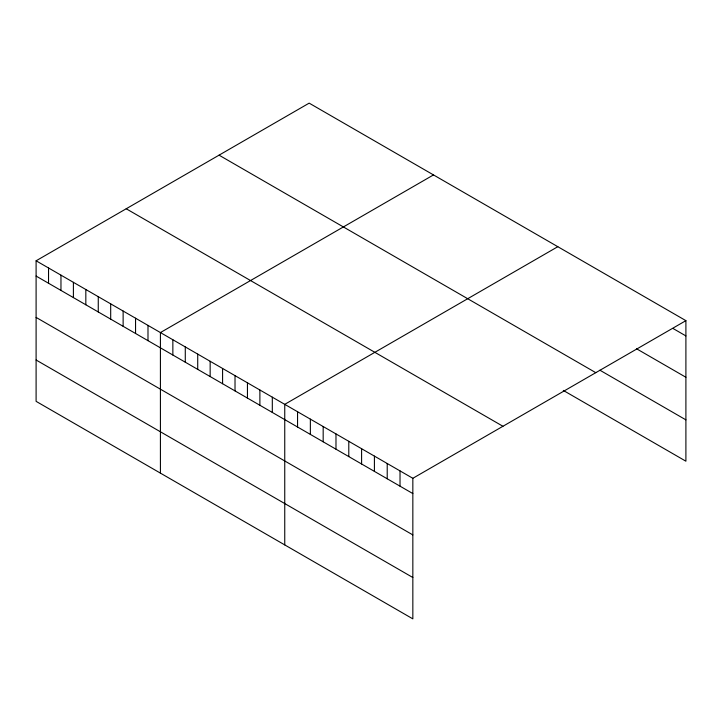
<?xml version="1.0" encoding="UTF-8"?>
<svg xmlns="http://www.w3.org/2000/svg" width="722" height="722" viewBox="0 0 722 722"><rect width="100%" height="100%" fill="white"/><g stroke="black" fill="none" stroke-linecap="round" stroke-linejoin="round"><path stroke-width="1.08" d="M36.1 260.795L412.84 478.298L412.84 618.862L36.1 401.351L36.1 260.795L309.16 103.138L685.9 320.649L685.9 461.205L563.295 390.421M433.489 174.923L160.419 332.571L160.419 473.127M557.808 246.698L284.748 404.347L284.748 544.902M412.84 478.298L685.9 320.649M673.094 328.519L685.9 335.92M636.497 348.735L685.9 377.263M599.901 370.205L685.9 419.861M219.055 155.167L595.785 372.669M126.215 208.766L502.945 426.278M36.1 276.066L412.84 493.568M36.1 317.409L412.84 534.912M36.1 360.007L412.84 577.51M400.024 470.906L400.024 486.177M387.218 463.506L387.218 478.776M374.411 456.114L374.411 471.385M361.596 448.723L361.596 463.993M348.789 441.322L348.789 456.593M335.983 433.931L335.983 449.201M323.176 426.531L323.176 441.801M310.361 419.139L310.361 434.409M297.554 411.748L297.554 427.009M272.311 397.172L272.311 412.442M259.884 389.997L259.884 405.259M247.447 382.813L247.447 398.084M235.02 375.639L235.02 390.909M222.584 368.464L222.584 383.725M210.156 361.28L210.156 376.55M197.72 354.105L197.72 369.375M185.283 346.93L185.283 362.2M172.856 339.746L172.856 355.016M147.992 325.396L147.992 340.667M135.555 318.212L135.555 333.483M123.128 311.038L123.128 326.308M110.692 303.863L110.692 319.133M98.264 296.679L98.264 311.949M85.828 289.504L85.828 304.774M73.4 282.329L73.4 297.599M60.964 275.154L60.964 290.415M48.536 267.97L48.536 283.241"/></g></svg>
